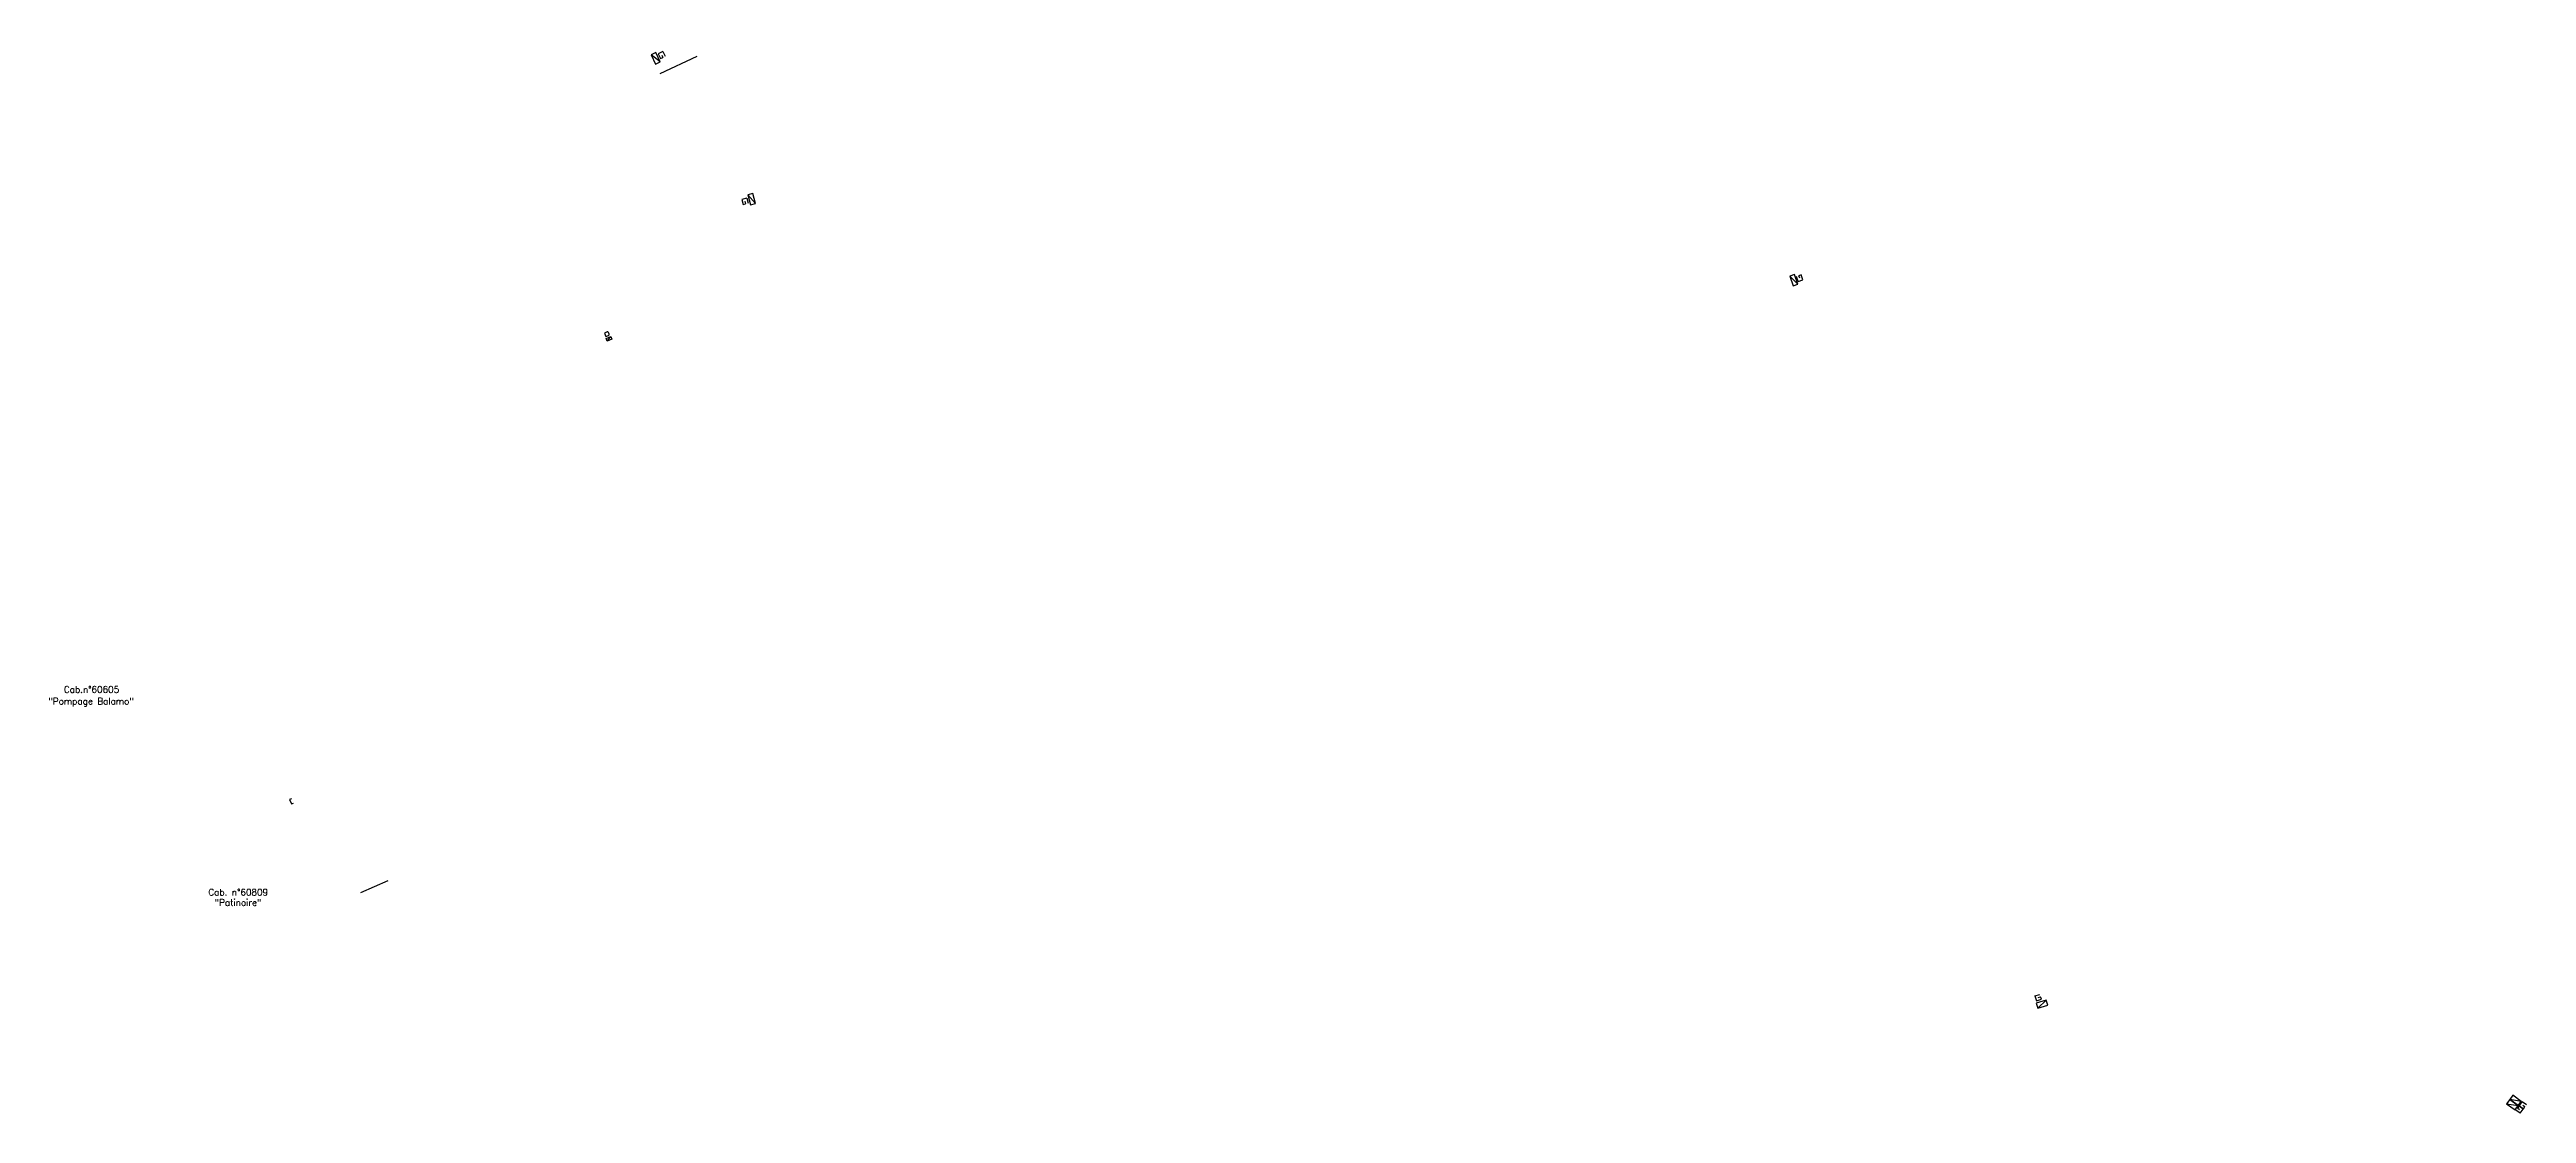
# Model space of a CAD drawing. Header units: millimetres. Extents: x 80013 to 80985, y 146048 to 146949.
# Drawn here: x 80030.7 to 80414.8, y 146048.2 to 146213.1 of the extents above; entities that cross this region are included whole.
import ezdxf
from ezdxf.enums import TextEntityAlignment as Align

# ---------------------------------------------------------------- set-up
doc = ezdxf.new("R2010")
doc.units = ezdxf.units.MM
doc.linetypes.add('HIDDEN', pattern=[9.525, 6.35, -3.175])
doc.layers.get('0').update_dxf_attribs({"linetype": 'CONTINUOUS'})
for name, color, linetype in [('BB02', 7, 'HIDDEN'), ('BB08', 7, 'CONTINUOUS'), ('W0100', 7, 'CONTINUOUS'), ('W0432', 7, 'CONTINUOUS'), ('W0438', 7, 'CONTINUOUS')]:
    doc.layers.add(name, color=color, linetype=linetype)
doc.styles.get("Standard").update_dxf_attribs({"font": 'romans.shx', "width": 0.85})

# ---------------------------------------------------------------- blocks, each defined once
blk = doc.blocks.new('T438')
for p, q in [((-0.4, 0.2), (0.4, 0.2)), ((-0.4, -0.2), (-0.4, 0.2)), ((0.15, 1.1), (-0.3, 1.1)), ((-0.3, 1.1), (-0.3, 0.5)), ((-0.3, 0.5), (0.15, 0.5)), ((0.3, 0.65), (0.3, 0.95)), ((0.4, 0.2), (0.4, -0.2))]:
    blk.add_line(p, q)
at = {"flags": 128}
for points in [[(-0.4, -0.2), (0.4, 0.2)], [(0.4, -0.2), (-0.4, -0.2)]]:
    blk.add_lwpolyline(points, dxfattribs=at)
for centre, major_axis, start_param, end_param in [((0.15, 0.95), (0.106, -0.106), 0.785398, 2.356194), ((0.15, 0.65), (0.106, 0.106), 3.926991, 5.497787)]:
    blk.add_ellipse(centre, major_axis=major_axis, ratio=1, start_param=start_param, end_param=end_param)
blk = doc.blocks.new('*U23')
at = {"flags": 128}
for points in [[(0.8, 0.8), (-0.8, 0.8)], [(-0.8, 0.8), (-0.8, 0)], [(0.8, 0.8), (-0.8, 0)], [(-0.8, 0), (0.8, 0)], [(0.8, 0), (0.8, 0.8)], [(-0.36, -0.3), (0.44, -0.3)], [(-0.36, -0.3), (-0.36, -1.1)], [(-0.36, -1.1), (0.44, -1.1)], [(0.04, -0.7), (0.44, -0.7)], [(0.44, -1.1), (0.44, -0.7)]]:
    blk.add_lwpolyline(points, dxfattribs=at)
blk = doc.blocks.new('*U24')
at = {"flags": 128}
for points in [[(0.8, 0.8), (-0.8, 0.8)], [(-0.8, 0.8), (-0.8, 0)], [(0.8, 0.8), (-0.8, 0)], [(-0.8, 0), (0.8, 0)], [(-0.45, 1.85), (0.35, 1.85)], [(-0.45, 1.85), (-0.45, 1.05)], [(-0.45, 1.05), (0.35, 1.05)], [(-0.05, 1.45), (0.35, 1.45)], [(0.35, 1.05), (0.35, 1.45)], [(0.8, 0), (0.8, 0.8)]]:
    blk.add_lwpolyline(points, dxfattribs=at)
blk = doc.blocks.new('*U31')
at = {"flags": 128}
for points in [[(0.8, 0.8), (-0.8, 0.8)], [(-0.8, 0.8), (-0.8, 0)], [(0.8, 0.8), (-0.8, 0)], [(-0.8, 0), (0.8, 0)], [(0.8, 0), (0.8, 0.8)], [(-0.39, -0.16), (0.41, -0.16)], [(-0.39, -0.16), (-0.39, -0.96)], [(-0.39, -0.96), (0.41, -0.96)], [(0.01, -0.56), (0.41, -0.56)], [(0.41, -0.96), (0.41, -0.56)]]:
    blk.add_lwpolyline(points, dxfattribs=at)
blk = doc.blocks.new('*U32')
at = {"flags": 128}
for points in [[(-1.78, 0.78), (-1.78, -0.02)], [(-1.77, 0.78), (-0.97, 0.78)], [(-1.38, 0.38), (-0.98, 0.38)], [(-0.98, -0.02), (-0.98, 0.38)], [(0.8, 0.8), (-0.8, 0.8)], [(-0.8, 0.8), (-0.8, 0)], [(0.8, 0.8), (-0.8, 0)], [(-0.8, 0), (0.8, 0)], [(0.8, 0), (0.8, 0.8)], [(-1.78, -0.02), (-0.98, -0.02)]]:
    blk.add_lwpolyline(points, dxfattribs=at)
blk = doc.blocks.new('*U33')
at = {"flags": 128}
for points in [[(0.8, 0.8), (-0.8, 0.8)], [(-0.8, 0.8), (-0.8, 0)], [(0.8, 0.8), (-0.8, 0)], [(-0.8, 0), (0.8, 0)], [(0.8, 0), (0.8, 0.8)], [(0.96, 0.89), (0.96, 0.09)], [(0.96, 0.09), (1.76, 0.09)], [(0.97, 0.89), (1.77, 0.89)], [(1.36, 0.49), (1.76, 0.49)], [(1.76, 0.09), (1.76, 0.49)]]:
    blk.add_lwpolyline(points, dxfattribs=at)
blk = doc.blocks.new('*U34')
at = {"flags": 128}
for points in [[(0.8, 0.8), (-0.8, 0.8)], [(-0.8, 0.8), (-0.8, 0)], [(0.8, 0.8), (-0.8, 0)], [(-0.8, 0), (0.8, 0)], [(-0.67, 1.95), (0.13, 1.95)], [(-0.67, 1.95), (-0.67, 1.15)], [(-0.67, 1.15), (0.13, 1.15)], [(-0.27, 1.55), (0.13, 1.55)], [(0.13, 1.15), (0.13, 1.55)], [(0.8, 0), (0.8, 0.8)]]:
    blk.add_lwpolyline(points, dxfattribs=at)

msp = doc.modelspace()

# ---------------------------------------------------------------- linework, layer by layer
at = {"layer": 'BB02', "color": 252}
msp.add_line((80079.03, 146082.48), (80083.25, 146084.31), dxfattribs=at)
at = {"layer": 'BB02', "color": 252, "flags": 128}
msp.add_lwpolyline([(80125.42, 146209.37), (80131.73, 146212.38)], dxfattribs=at)
at = {"layer": 'W0100', "color": 252}
msp.add_lwpolyline([(80068.23, 146096.99), (80067.95, 146096.86), (80068.27, 146096.19), (80068.55, 146096.31)], dxfattribs=at)

# ---------------------------------------------------------------- block references
at = {"layer": 'W0432'}
for name, p, rotation in [('*U24', (80124.37, 146211.59), 295.3633385619025), ('*U23', (80139.23, 146189.82), 286.0718221934354), ('*U34', (80339.82, 146064.77), 17.37361597076606), ('*U32', (80412.87, 146049.91), 144.2334641893919), ('*U33', (80412.87, 146049.91), 324.2334641907091)]:
    msp.add_blockref(name, p, dxfattribs=dict(at, rotation=rotation))
at = {"layer": 'W0432', "ltscale": 0.5, "rotation": 109.1908692360947}
msp.add_blockref('*U31', (80301.6, 146177.48), dxfattribs=at)
at = {"layer": 'W0438', "rotation": 22.68969647176926}
msp.add_blockref('T438', (80117.48, 146168.27), dxfattribs=at)

# ---------------------------------------------------------------- texts
at = {"layer": 'BB08', "color": 252}
for s, p in [('"Pompage Balamo"', (80037.18, 146112.11)), ('Cab.n°60605', (80037.25, 146113.93)), ('Cab. n°60809', (80059.99, 146082.5)), ('"Patinoire"', (80059.96, 146080.91))]:
    msp.add_text(s, height=1, dxfattribs=at).set_placement(p, align=Align.MIDDLE_CENTER)

doc.saveas('drawing.dxf')
